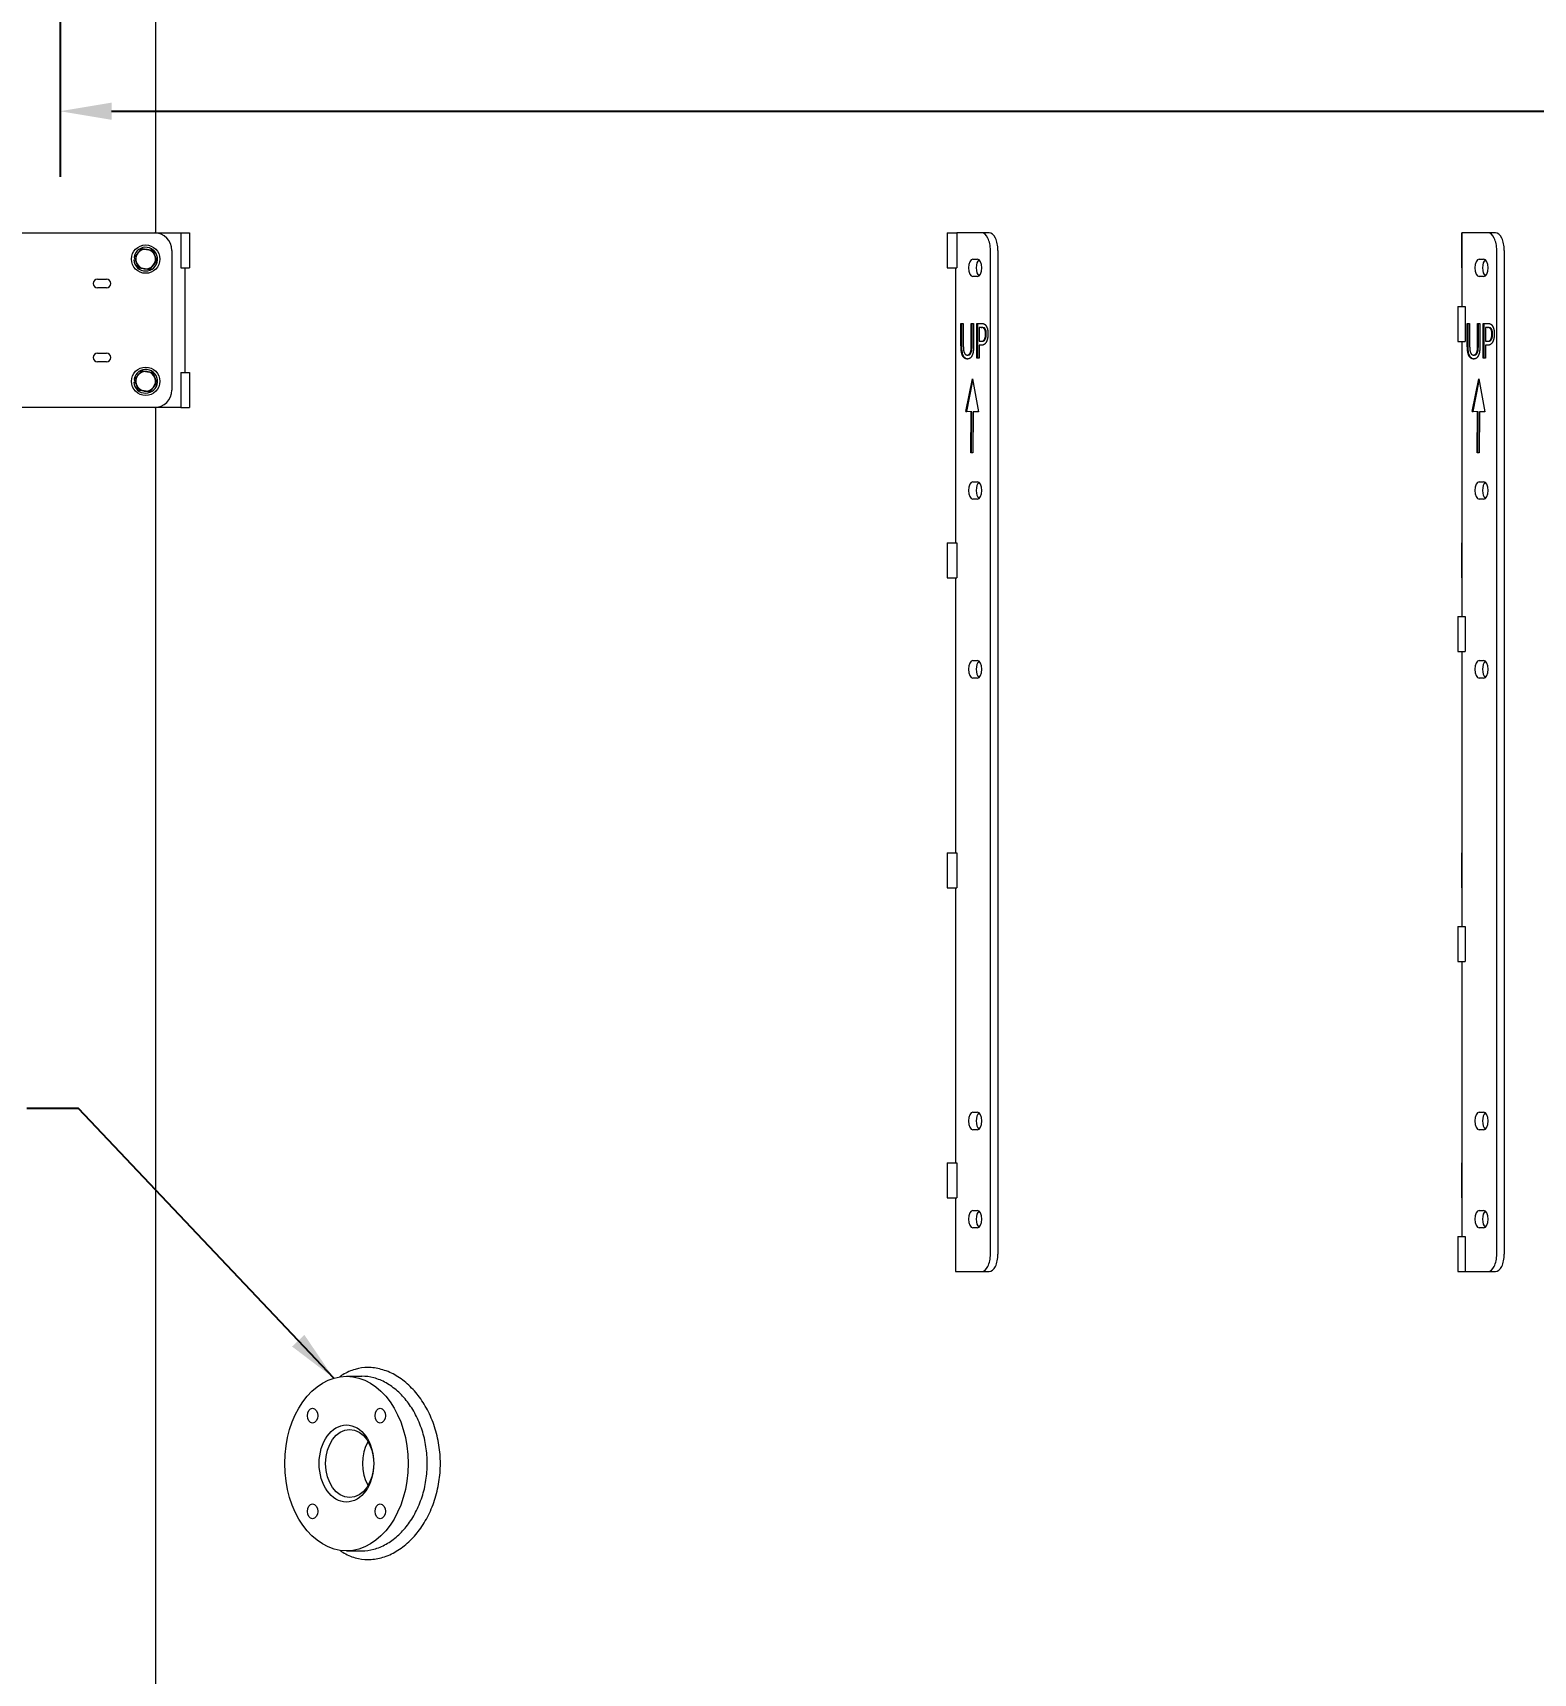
# Model space of a CAD drawing. Header units: inches. Extents: x 19 to 503, y 7 to 322.
# Drawn here: x 70.93 to 113.91, y 84.49 to 131.48 of the extents above; entities that cross this region are included whole.
import ezdxf

# ---------------------------------------------------------------- set-up
doc = ezdxf.new("R2010")
doc.units = ezdxf.units.IN
doc.header["$LTSCALE"] = 15
doc.header["$MEASUREMENT"] = 0
for name, color, linetype, lineweight in [('Dimension (ANSI)', 7, 'Continuous', 25), ('Symbol (ANSI)', 7, 'Continuous', 25), ('Visible (ANSI)', 7, 'Continuous', 50)]:
    doc.layers.add(name, color=color, linetype=linetype, lineweight=lineweight)
doc.styles.add('MEMCOR Medium', font='arial.ttf')
doc.dimstyles.new('Default (ANSI)', dxfattribs={"dimscale": 15, "dimtxt": 0.15, "dimasz": 0.098425, "dimexe": 0.125, "dimexo": 0.0625, "dimgap": 0.031496, "dimtad": 0, "dimtih": 1, "dimtoh": 1, "dimdec": 4, "dimrnd": 1e-08, "dimzin": 3, "dimdsep": 46, "dimlunit": 5, "dimtxsty": 'MEMCOR Medium', "dimcen": 0.09, "dimdle": 0.393701, "dimclrd": 256, "dimclre": 256, "dimclrt": 256, "dimadec": 0, "dimazin": 1, "dimtfac": 0.8, "dimtofl": 0, "dimtmove": 0, "dimatfit": 3, "dimfxl": 1, "dimfrac": 1, "dimtolj": 1, "dimtzin": 4, "dimlwd": -1, "dimlwe": -1, "dimarcsym": 0})
doc.dimstyles.new('Default (ANSI)$7', dxfattribs={"dimscale": 15, "dimtxt": 0.15, "dimasz": 0.098425, "dimexe": 0.125, "dimexo": 0.0625, "dimgap": 0.031496, "dimtad": 0, "dimtih": 1, "dimtoh": 1, "dimdec": 4, "dimrnd": 1e-08, "dimzin": 3, "dimdsep": 46, "dimlunit": 5, "dimtxsty": 'MEMCOR Medium', "dimcen": 0.09, "dimdle": 0.393701, "dimclrd": 256, "dimclre": 256, "dimclrt": 256, "dimadec": 0, "dimazin": 1, "dimtfac": 0.8, "dimtofl": 0, "dimtmove": 0, "dimatfit": 3, "dimfxl": 1, "dimfrac": 1, "dimtolj": 1, "dimtzin": 4, "dimlwd": -1, "dimlwe": -1, "dimarcsym": 0})

# ---------------------------------------------------------------- blocks, each defined once
blk = doc.blocks.new('*D20')
at = {"layer": 'Defpoints', "color": 0, "transparency": 16777216}
for p in [(71.708, 139.624), (118.704, 139.624), (118.704, 129.231)]:
    blk.add_point(p, dxfattribs=at)
at = {"layer": 'Dimension (ANSI)', "transparency": 16777216}
for p, q in [((71.708, 138.687), (71.708, 127.356)), ((118.704, 138.687), (118.704, 127.356)), ((73.184, 129.231), (117.227, 129.231)), ((118.704, 129.231), (120.18, 129.231))]:
    blk.add_line(p, q, dxfattribs=at)
for points in [[(73.184, 129.477), (73.184, 128.985), (71.708, 129.231)], [(117.227, 129.477), (117.227, 128.985), (118.704, 129.231)]]:
    blk.add_solid(points, dxfattribs=at)
at = {"layer": 'Dimension (ANSI)', "transparency": 16777216, "char_height": 2.25, "attachment_point": 5, "style": 'MEMCOR Medium'}
for s, insert in [('\\A1; 47 in', (129.179, 130.829)), ('\\A1;[1193.7 mm]', (129.179, 127.316))]:
    blk.add_mtext(s, dxfattribs=dict(at, insert=insert))
blk = doc.blocks.new('*D21')
at = {"layer": 'Defpoints', "color": 0, "transparency": 16777216}
for p in [(30.794, 149.759), (94.631, 149.759), (74.899, 44.987)]:
    blk.add_point(p, dxfattribs=at)
at = {"layer": 'Dimension (ANSI)', "transparency": 16777216}
for p, q in [((93.693, 149.759), (28.919, 149.759)), ((30.794, 148.283), (30.794, 113.322)), ((30.794, 46.464), (30.794, 104.871)), ((73.962, 44.987), (28.919, 44.987))]:
    blk.add_line(p, q, dxfattribs=at)
for points in [[(30.547, 148.283), (31.04, 148.283), (30.794, 149.759)], [(30.547, 46.464), (31.04, 46.464), (30.794, 44.987)]]:
    blk.add_solid(points, dxfattribs=at)
at = {"layer": 'Dimension (ANSI)', "transparency": 16777216, "char_height": 2.25, "attachment_point": 5, "style": 'MEMCOR Medium'}
for s, insert in [('\\A1; 104{\\H0.8x;\\S3#4;} in', (30.794, 111.408)), ('\\A1;[2661.2 mm]', (30.794, 107.182))]:
    blk.add_mtext(s, dxfattribs=dict(at, insert=insert))
blk = doc.blocks.new('*D22')
at = {"layer": 'Defpoints', "color": 0, "transparency": 16777216}
for p in [(73.347, 140.994), (43.308, 44.987), (74.899, 44.987)]:
    blk.add_point(p, dxfattribs=at)
at = {"layer": 'Dimension (ANSI)', "transparency": 16777216}
for p, q in [((72.409, 140.994), (41.433, 140.994)), ((43.308, 139.518), (43.308, 89.802)), ((43.308, 46.464), (43.308, 82.73)), ((73.962, 44.987), (41.433, 44.987))]:
    blk.add_line(p, q, dxfattribs=at)
for points in [[(43.062, 139.518), (43.554, 139.518), (43.308, 140.994)], [(43.062, 46.464), (43.554, 46.464), (43.308, 44.987)]]:
    blk.add_solid(points, dxfattribs=at)
at = {"layer": 'Dimension (ANSI)', "transparency": 16777216, "char_height": 2.25, "attachment_point": 5, "style": 'MEMCOR Medium'}
for s, insert in [('\\A1; 96 in', (43.308, 87.887)), ('\\A1;[2438.6 mm]', (43.308, 84.352))]:
    blk.add_mtext(s, dxfattribs=dict(at, insert=insert))

msp = doc.modelspace()

# ---------------------------------------------------------------- linework, layer by layer
at = {"layer": 'Visible (ANSI)', "linetype": 'Continuous', "lineweight": 18}
for p, q in [((74.455377, 125.74437), (74.455377, 133.24437)), ((69.053374, 125.74437), (74.411816, 125.74437)), ((74.411816, 125.74437), (75.174008, 125.74437)), ((75.174008, 125.74437), (75.417121, 125.74437)), ((75.174008, 125.74437), (75.174008, 124.74437)), ((75.417121, 125.74437), (75.417121, 124.74437)), ((97.12283, 125.74437), (97.403198, 125.74437)), ((97.12283, 125.74437), (97.12283, 124.74437)), ((98.114591, 125.74437), (97.403198, 125.74437)), ((97.403198, 125.74437), (97.403198, 124.74437)), ((98.331097, 125.74437), (98.114591, 125.74437)), ((112.620516, 125.74437), (111.870516, 125.74437)), ((111.870516, 125.74437), (111.870516, 123.63437)), ((111.870516, 124.74437), (111.870516, 125.74437)), ((112.837023, 125.74437), (112.620516, 125.74437)), ((73.856561, 125.062122), (73.82902, 125.063985)), ((74.911816, 125.24437), (74.911816, 121.24437)), ((97.864591, 124.99437), (97.989591, 124.99437)), ((98.364591, 96.49437), (98.364591, 125.24437)), ((98.581097, 125.24437), (98.581097, 96.49437)), ((112.370516, 124.99437), (112.495516, 124.99437)), ((112.870516, 96.49437), (112.870516, 125.24437)), ((113.087023, 125.24437), (113.087023, 96.49437)), ((73.822677, 124.970199), (73.870647, 124.966955)), ((75.174008, 124.74437), (75.417121, 124.74437)), ((75.286816, 124.74437), (75.286816, 121.74437)), ((97.12283, 124.74437), (97.403198, 124.74437)), ((97.364591, 124.74437), (97.364591, 116.86437)), ((72.786816, 124.41937), (73.036816, 124.41937)), ((73.036816, 124.16937), (72.786816, 124.16937)), ((97.989591, 124.49437), (97.864591, 124.49437)), ((112.495516, 124.49437), (112.370516, 124.49437)), ((111.758116, 123.63437), (111.964266, 123.63437)), ((111.758116, 123.63437), (111.758116, 122.63437)), ((111.964266, 123.63437), (111.964266, 122.63437)), ((97.521142, 122.529953), (97.521142, 123.153941)), ((97.521142, 123.153941), (97.587593, 123.153941)), ((97.542793, 122.529953), (97.542793, 123.153941)), ((97.587593, 123.153941), (97.587593, 122.529953)), ((97.816523, 123.153941), (97.882974, 123.153941)), ((97.816523, 122.526712), (97.816523, 123.153941)), ((97.838174, 122.526712), (97.838174, 123.153941)), ((97.882974, 123.153941), (97.882974, 122.529953)), ((97.978192, 122.153941), (97.978192, 123.153941)), ((97.978192, 123.153941), (98.1038, 123.153941)), ((97.999843, 122.153941), (97.999843, 123.153941)), ((112.027068, 122.529953), (112.027068, 123.153941)), ((112.027068, 123.153941), (112.093518, 123.153941)), ((112.048718, 122.529953), (112.048718, 123.153941)), ((112.093518, 123.153941), (112.093518, 122.529953)), ((112.322448, 123.153941), (112.388899, 123.153941)), ((112.322448, 122.526712), (112.322448, 123.153941)), ((112.344099, 122.526712), (112.344099, 123.153941)), ((112.388899, 123.153941), (112.388899, 122.529953)), ((112.484118, 122.153941), (112.484118, 123.153941)), ((112.484118, 123.153941), (112.609726, 123.153941)), ((112.505768, 122.153941), (112.505768, 123.153941)), ((98.099748, 123.038868), (98.044643, 123.038868)), ((98.044643, 123.038868), (98.044643, 122.640164)), ((98.099748, 123.038868), (98.121399, 123.038868)), ((98.196588, 122.700132), (98.218238, 122.700132)), ((112.605674, 123.038868), (112.550568, 123.038868)), ((112.550568, 123.038868), (112.550568, 122.640164)), ((112.605674, 123.038868), (112.627324, 123.038868)), ((112.702513, 122.700132), (112.724164, 122.700132)), ((72.786816, 122.29937), (73.036816, 122.29937)), ((97.701855, 122.246323), (97.723506, 122.246323)), ((98.044643, 122.640164), (98.090024, 122.640164)), ((98.044643, 122.526712), (98.044643, 122.153941)), ((98.100964, 122.526712), (98.044643, 122.526712)), ((98.090024, 122.640164), (98.111674, 122.640164)), ((111.758116, 122.63437), (111.964266, 122.63437)), ((111.870516, 122.63437), (111.870516, 114.75437)), ((112.207781, 122.246323), (112.229431, 122.246323)), ((112.550568, 122.640164), (112.595949, 122.640164)), ((112.550568, 122.526712), (112.550568, 122.153941)), ((112.606889, 122.526712), (112.550568, 122.526712)), ((112.595949, 122.640164), (112.6176, 122.640164)), ((73.036816, 122.04937), (72.786816, 122.04937)), ((75.174008, 121.74437), (75.417121, 121.74437)), ((75.174008, 121.74437), (75.174008, 120.74437)), ((75.417121, 121.74437), (75.417121, 120.74437)), ((98.044643, 122.153941), (97.978192, 122.153941)), ((112.550568, 122.153941), (112.484118, 122.153941)), ((73.822677, 121.470199), (73.870647, 121.466955)), ((73.856561, 121.562122), (73.82902, 121.563985)), ((97.664181, 120.624857), (97.846484, 121.568018)), ((97.685831, 120.624857), (97.856974, 121.510275)), ((97.846484, 121.568018), (98.019083, 120.617922)), ((112.170106, 120.624857), (112.35241, 121.568018)), ((112.191757, 120.624857), (112.362899, 121.510275)), ((112.35241, 121.568018), (112.525008, 120.617922)), ((74.411816, 120.74437), (69.053374, 120.74437)), ((75.174008, 120.74437), (74.411816, 120.74437)), ((74.455377, 77.573243), (74.455377, 120.74437)), ((75.174008, 120.74437), (75.417121, 120.74437)), ((97.812289, 120.622758), (97.664181, 120.624857)), ((97.664181, 120.624857), (97.685831, 120.624857)), ((97.833939, 120.622758), (97.685831, 120.624857)), ((97.805072, 119.446838), (97.812289, 120.622758)), ((97.812289, 120.622758), (97.833939, 120.622758)), ((97.826724, 119.4471), (97.833939, 120.622758)), ((97.868935, 120.621434), (97.862754, 119.447537)), ((97.868935, 120.621434), (97.890586, 120.621434)), ((98.019083, 120.617922), (97.868935, 120.621434)), ((98.01899, 120.61843), (97.890586, 120.621434)), ((112.318214, 120.622758), (112.170106, 120.624857)), ((112.170106, 120.624857), (112.191757, 120.624857)), ((112.339865, 120.622758), (112.191757, 120.624857)), ((112.310997, 119.446838), (112.318214, 120.622758)), ((112.318214, 120.622758), (112.339865, 120.622758)), ((112.332649, 119.4471), (112.339865, 120.622758)), ((112.374861, 120.621434), (112.368679, 119.447537)), ((112.374861, 120.621434), (112.396511, 120.621434)), ((112.525008, 120.617922), (112.374861, 120.621434)), ((112.524916, 120.61843), (112.396511, 120.621434)), ((97.862754, 119.447537), (97.805072, 119.446838)), ((112.368679, 119.447537), (112.310997, 119.446838)), ((97.864591, 118.61937), (97.989591, 118.61937)), ((112.370516, 118.61937), (112.495516, 118.61937)), ((97.989591, 118.11937), (97.864591, 118.11937)), ((112.495516, 118.11937), (112.370516, 118.11937)), ((97.12283, 116.86437), (97.403198, 116.86437)), ((97.12283, 116.86437), (97.12283, 115.86437)), ((97.403198, 116.86437), (97.403198, 115.86437)), ((111.870516, 115.86437), (111.870516, 116.86437)), ((97.12283, 115.86437), (97.403198, 115.86437)), ((97.364591, 115.86437), (97.364591, 107.98437)), ((111.758116, 114.75437), (111.964266, 114.75437)), ((111.758116, 114.75437), (111.758116, 113.75437)), ((111.964266, 114.75437), (111.964266, 113.75437)), ((111.758116, 113.75437), (111.964266, 113.75437)), ((111.870516, 113.75437), (111.870516, 105.87437)), ((97.864591, 113.49437), (97.989591, 113.49437)), ((112.370516, 113.49437), (112.495516, 113.49437)), ((97.989591, 112.99437), (97.864591, 112.99437)), ((112.495516, 112.99437), (112.370516, 112.99437)), ((97.12283, 107.98437), (97.403198, 107.98437)), ((97.12283, 107.98437), (97.12283, 106.98437)), ((97.403198, 107.98437), (97.403198, 106.98437)), ((111.870516, 106.98437), (111.870516, 107.98437)), ((97.12283, 106.98437), (97.403198, 106.98437)), ((97.364591, 106.98437), (97.364591, 99.10437)), ((111.758116, 105.87437), (111.964266, 105.87437)), ((111.758116, 105.87437), (111.758116, 104.87437)), ((111.964266, 105.87437), (111.964266, 104.87437)), ((111.758116, 104.87437), (111.964266, 104.87437)), ((111.870516, 104.87437), (111.870516, 96.99437)), ((97.864591, 100.55687), (97.989591, 100.55687)), ((112.370516, 100.55687), (112.495516, 100.55687)), ((97.989591, 100.05687), (97.864591, 100.05687)), ((112.495516, 100.05687), (112.370516, 100.05687)), ((97.12283, 99.10437), (97.403198, 99.10437)), ((97.12283, 99.10437), (97.12283, 98.10437)), ((97.403198, 99.10437), (97.403198, 98.10437)), ((111.870516, 98.10437), (111.870516, 99.10437)), ((97.12283, 98.10437), (97.403198, 98.10437)), ((97.364591, 98.10437), (97.364591, 95.99437)), ((97.864591, 97.74437), (97.989591, 97.74437)), ((112.370516, 97.74437), (112.495516, 97.74437)), ((97.989591, 97.24437), (97.864591, 97.24437)), ((111.758116, 96.99437), (111.964266, 96.99437)), ((111.758116, 96.99437), (111.758116, 95.99437)), ((111.964266, 96.99437), (111.964266, 95.99437)), ((112.495516, 97.24437), (112.370516, 97.24437)), ((97.364591, 95.99437), (98.114591, 95.99437)), ((98.114591, 95.99437), (98.331097, 95.99437)), ((111.758116, 95.99437), (111.964266, 95.99437)), ((111.964266, 95.99437), (112.620516, 95.99437)), ((112.620516, 95.99437), (112.837023, 95.99437)), ((79.914655, 92.99437), (80.35682, 92.99437)), ((79.914655, 87.99437), (80.35682, 87.99437))]:
    msp.add_line(p, q, dxfattribs=at)
for centre in [(74.161816, 124.99437), (74.161816, 121.49437)]:
    msp.add_circle(centre, 0.406, dxfattribs=at)
for centre, radius, start, end in [((74.411816, 125.24437), 0.5, 0, 90), ((74.161816, 124.99437), 0.34, 184.0766001, 168.1851138), ((74.161816, 124.99437), 0.281, 141.4696623, 201.4696623), ((74.161816, 124.99437), 0.281, 81.4696623, 141.4696623), ((74.161816, 124.99437), 0.281, 21.4696623, 81.4696623), ((74.161816, 124.99437), 0.281, 321.4696623, 21.4696623), ((74.161816, 124.99437), 0.281, 201.4696623, 261.4696623), ((74.161816, 124.99437), 0.281, 261.4696623, 321.4696623), ((72.786816, 124.29437), 0.125, 90, 270), ((73.036816, 124.29437), 0.125, 270, 90), ((72.786816, 122.17437), 0.125, 90, 270), ((73.036816, 122.17437), 0.125, 270, 90), ((74.161816, 121.49437), 0.34, 184.0766001, 168.1851138), ((74.161816, 121.49437), 0.281, 81.4696623, 141.4696623), ((74.161816, 121.49437), 0.281, 21.4696623, 81.4696623), ((74.161816, 121.49437), 0.281, 141.4696623, 201.4696623), ((74.161816, 121.49437), 0.281, 201.4696623, 261.4696623), ((74.161816, 121.49437), 0.281, 261.4696623, 321.4696623), ((74.161816, 121.49437), 0.281, 321.4696623, 21.4696623), ((74.411816, 121.24437), 0.5, 270, 0)]:
    msp.add_arc(centre, radius, start, end, dxfattribs=at)
for centre, major_axis, ratio, start_param, end_param in [((98.114591, 125.24437), (0, 0.5), 0.5, 4.71238898, 6.283185307), ((98.331097, 125.24437), (0, 0.5), 0.5, 4.71238898, 6.283185307), ((112.620516, 125.24437), (0, 0.5), 0.5, 4.71238898, 6.283185307), ((112.837023, 125.24437), (0, 0.5), 0.5, 4.71238898, 6.283185307), ((97.864591, 124.74437), (0, -0.25), 0.5, 3.141592654, 6.283185307), ((97.989591, 124.74437), (0, 0.25), 0.5, 3.141592654, 6.283185307), ((112.370516, 124.74437), (0, -0.25), 0.5, 3.141592654, 6.283185307), ((112.495516, 124.74437), (0, 0.25), 0.5, 3.141592654, 6.283185307), ((98.081097, 124.74437), (0, 0.25), 0.5, 0.374734433, 2.766858221), ((112.587023, 124.74437), (0, 0.25), 0.5, 0.374734433, 2.766858221), ((97.864591, 118.36937), (0, -0.25), 0.5, 3.141592654, 6.283185307), ((98.081097, 118.36937), (0, 0.25), 0.5, 0.374734433, 2.766858221), ((97.989591, 118.36937), (0, 0.25), 0.5, 3.141592654, 6.283185307), ((112.370516, 118.36937), (0, -0.25), 0.5, 3.141592654, 6.283185307), ((112.587023, 118.36937), (0, 0.25), 0.5, 0.374734433, 2.766858221), ((112.495516, 118.36937), (0, 0.25), 0.5, 3.141592654, 6.283185307), ((97.864591, 113.24437), (0, -0.25), 0.5, 3.141592654, 6.283185307), ((98.081097, 113.24437), (0, 0.25), 0.5, 0.374734433, 2.766858221), ((97.989591, 113.24437), (0, 0.25), 0.5, 3.141592654, 6.283185307), ((112.370516, 113.24437), (0, -0.25), 0.5, 3.141592654, 6.283185307), ((112.587023, 113.24437), (0, 0.25), 0.5, 0.374734433, 2.766858221), ((112.495516, 113.24437), (0, 0.25), 0.5, 3.141592654, 6.283185307), ((97.864591, 100.30687), (0, -0.25), 0.5, 3.141592654, 6.283185307), ((97.989591, 100.30687), (0, 0.25), 0.5, 3.141592654, 6.283185307), ((112.370516, 100.30687), (0, -0.25), 0.5, 3.141592654, 6.283185307), ((112.495516, 100.30687), (0, 0.25), 0.5, 3.141592654, 6.283185307), ((98.081097, 100.30687), (0, 0.25), 0.5, 0.374734433, 2.766858221), ((112.587023, 100.30687), (0, 0.25), 0.5, 0.374734433, 2.766858221), ((97.864591, 97.49437), (0, -0.25), 0.5, 3.141592654, 6.283185307), ((97.989591, 97.49437), (0, 0.25), 0.5, 3.141592654, 6.283185307), ((112.370516, 97.49437), (0, -0.25), 0.5, 3.141592654, 6.283185307), ((112.495516, 97.49437), (0, 0.25), 0.5, 3.141592654, 6.283185307), ((98.081097, 97.49437), (0, 0.25), 0.5, 0.374734433, 2.766858221), ((112.587023, 97.49437), (0, 0.25), 0.5, 0.374734433, 2.766858221), ((98.114591, 96.49437), (0, -0.5), 0.5, 0, 1.570796327), ((98.331097, 96.49437), (0, -0.5), 0.5, 0, 1.570796327), ((112.620516, 96.49437), (0, -0.5), 0.5, 0, 1.570796327), ((112.837023, 96.49437), (0, -0.5), 0.5, 0, 1.570796327), ((81.060167, 90.49437), (0, -0.975), 0.707106781, 4.011241666, 5.413536294)]:
    msp.add_ellipse(centre, major_axis=major_axis, ratio=ratio, start_param=start_param, end_param=end_param, dxfattribs=at)
for centre, major_axis in [((79.914655, 90.49437), (0, 2.5)), ((78.945905, 91.864389), (0, 0.210937)), ((80.883405, 91.864389), (0, -0.210937)), ((79.914655, 90.49437), (0, -1.105)), ((80.006578, 90.49437), (0, 0.975)), ((78.945905, 89.124351), (0, 0.210937)), ((80.883405, 89.124351), (0, -0.210937))]:
    msp.add_ellipse(centre, major_axis=major_axis, ratio=0.707106781, dxfattribs=at)
for points in [[(73.840935, 125.0425), (73.895093, 125.110512), (73.941996, 125.169413)], [(73.900315, 124.891522), (73.872756, 124.961591), (73.840935, 125.0425)], [(73.941996, 125.169413), (73.988899, 125.228314), (74.043057, 125.296326)], [(74.043057, 125.296326), (74.129037, 125.28343), (74.203498, 125.272261)], [(74.203498, 125.272261), (74.277959, 125.261093), (74.363939, 125.248196)], [(74.363939, 125.248196), (74.39576, 125.167288), (74.423318, 125.097218)], [(74.423318, 125.097218), (74.450876, 125.027149), (74.482698, 124.94624)], [(73.959694, 124.740543), (73.927873, 124.821452), (73.900315, 124.891522)], [(74.120135, 124.716478), (74.045674, 124.727647), (73.959694, 124.740543)], [(74.280575, 124.692414), (74.194596, 124.70531), (74.120135, 124.716478)], [(74.381637, 124.819327), (74.334734, 124.760426), (74.280575, 124.692414)], [(74.482698, 124.94624), (74.428539, 124.878228), (74.381637, 124.819327)], [(73.941996, 121.669413), (73.988899, 121.728314), (74.043057, 121.796326)], [(74.043057, 121.796326), (74.129037, 121.78343), (74.203498, 121.772261)], [(74.203498, 121.772261), (74.277959, 121.761093), (74.363939, 121.748196)], [(74.363939, 121.748196), (74.39576, 121.667288), (74.423318, 121.597218)], [(73.840935, 121.5425), (73.895093, 121.610512), (73.941996, 121.669413)], [(73.900315, 121.391522), (73.872756, 121.461591), (73.840935, 121.5425)], [(73.959694, 121.240543), (73.927873, 121.321452), (73.900315, 121.391522)], [(74.120135, 121.216478), (74.045674, 121.227647), (73.959694, 121.240543)], [(74.381637, 121.319327), (74.334734, 121.260426), (74.280575, 121.192414)], [(74.482698, 121.44624), (74.428539, 121.378228), (74.381637, 121.319327)], [(74.423318, 121.597218), (74.450876, 121.527149), (74.482698, 121.44624)], [(74.280575, 121.192414), (74.194596, 121.20531), (74.120135, 121.216478)]]:
    msp.add_rational_spline(points, [1, 1.0379548493, 1], degree=2, dxfattribs=at)
for points in [[(98.1038, 123.153941), (98.148371, 123.153941), (98.210769, 123.124767), (98.234675, 123.091542)], [(112.609726, 123.153941), (112.654296, 123.153941), (112.716695, 123.124767), (112.740601, 123.091542)], [(98.090024, 122.640164), (98.130542, 122.640164), (98.18038, 122.666096), (98.196588, 122.700132)], [(98.188889, 123.00078), (98.173087, 123.02185), (98.130948, 123.038868), (98.099748, 123.038868)], [(98.224951, 122.84843), (98.224951, 122.900294), (98.207123, 122.976469), (98.188889, 123.00078)], [(98.196588, 122.700132), (98.21158, 122.730116), (98.224951, 122.800618), (98.224951, 122.84843)], [(98.234675, 123.091542), (98.262633, 123.053454), (98.294238, 122.93595), (98.294238, 122.852482)], [(98.294238, 122.852482), (98.294238, 122.787652), (98.271142, 122.670958), (98.250478, 122.63044)], [(112.595949, 122.640164), (112.636468, 122.640164), (112.686306, 122.666096), (112.702513, 122.700132)], [(112.694815, 123.00078), (112.679013, 123.02185), (112.636873, 123.038868), (112.605674, 123.038868)], [(112.730876, 122.84843), (112.730876, 122.900294), (112.713048, 122.976469), (112.694815, 123.00078)], [(112.702513, 122.700132), (112.717505, 122.730116), (112.730876, 122.800618), (112.730876, 122.84843)], [(112.740601, 123.091542), (112.768559, 123.053454), (112.800163, 122.93595), (112.800163, 122.852482)], [(112.800163, 122.852482), (112.800163, 122.787652), (112.777068, 122.670958), (112.756403, 122.63044)], [(97.568954, 122.225253), (97.542617, 122.277117), (97.521142, 122.422984), (97.521142, 122.529953)], [(97.701855, 122.132871), (97.65769, 122.132871), (97.59205, 122.179062), (97.568954, 122.225253)], [(97.587593, 122.529953), (97.587593, 122.460261), (97.596507, 122.366258), (97.609068, 122.328171)], [(97.609068, 122.328171), (97.622439, 122.287652), (97.66863, 122.246323), (97.701855, 122.246323)], [(97.701855, 122.246323), (97.733055, 122.246323), (97.781677, 122.287652), (97.795048, 122.328171)], [(97.835162, 122.225253), (97.811256, 122.178252), (97.748046, 122.132871), (97.701855, 122.132871)], [(97.795048, 122.328171), (97.807609, 122.366258), (97.816523, 122.459451), (97.816523, 122.526712)], [(97.882974, 122.529953), (97.882974, 122.425415), (97.861904, 122.276307), (97.835162, 122.225253)], [(98.250478, 122.63044), (98.224546, 122.579386), (98.154448, 122.526712), (98.100964, 122.526712)], [(112.07488, 122.225253), (112.048543, 122.277117), (112.027068, 122.422984), (112.027068, 122.529953)], [(112.207781, 122.132871), (112.163615, 122.132871), (112.097975, 122.179062), (112.07488, 122.225253)], [(112.093518, 122.529953), (112.093518, 122.460261), (112.102432, 122.366258), (112.114993, 122.328171)], [(112.114993, 122.328171), (112.128364, 122.287652), (112.174555, 122.246323), (112.207781, 122.246323)], [(112.207781, 122.246323), (112.23898, 122.246323), (112.287602, 122.287652), (112.300974, 122.328171)], [(112.341087, 122.225253), (112.317181, 122.178252), (112.253972, 122.132871), (112.207781, 122.132871)], [(112.300974, 122.328171), (112.313534, 122.366258), (112.322448, 122.459451), (112.322448, 122.526712)], [(112.388899, 122.529953), (112.388899, 122.425415), (112.367829, 122.276307), (112.341087, 122.225253)], [(112.756403, 122.63044), (112.730471, 122.579386), (112.660374, 122.526712), (112.606889, 122.526712)]]:
    msp.add_open_spline(points, degree=2, dxfattribs=at)
for points, knots in [([(98.111674, 122.640164), (98.126949, 122.640164), (98.143386, 122.641546), (98.175734, 122.650759), (98.185784, 122.657851), (98.202202, 122.672596), (98.210846, 122.684609), (98.218238, 122.700132)], [-0.3720280769, -0.3720280769, -0.3720280769, -0.3720280769, -0.2742790033, -0.2742790033, -0.1633485372, -0.1633485372, 0, 0, 0, 0]), ([(98.21054, 123.00078), (98.196258, 123.019822), (98.181838, 123.027059), (98.15716, 123.037025), (98.138161, 123.038868), (98.121399, 123.038868)], [-0.3818938296, -0.3818938296, -0.3818938296, -0.3818938296, -0.2554611271, -0.2554611271, 0, 0, 0, 0]), ([(98.246601, 122.84843), (98.246601, 122.868712), (98.245579, 122.889175), (98.240012, 122.931529), (98.235679, 122.947484), (98.226441, 122.975217), (98.21913, 122.989326), (98.21054, 123.00078)], [-0.3372795691, -0.3372795691, -0.3372795691, -0.3372795691, -0.2539165575, -0.2539165575, -0.1573425254, -0.1573425254, 0, 0, 0, 0]), ([(98.218238, 122.700132), (98.223035, 122.709725), (98.227399, 122.720132), (98.235176, 122.743537), (98.237932, 122.754904), (98.244884, 122.791562), (98.246601, 122.820447), (98.246601, 122.84843)], [-0.3778990738, -0.3778990738, -0.3778990738, -0.3778990738, -0.2983955769, -0.2983955769, -0.2132300142, -0.2132300142, 0, 0, 0, 0]), ([(112.6176, 122.640164), (112.632874, 122.640164), (112.649311, 122.641546), (112.68166, 122.650759), (112.691709, 122.657851), (112.708127, 122.672596), (112.716772, 122.684609), (112.724164, 122.700132)], [-0.3720280769, -0.3720280769, -0.3720280769, -0.3720280769, -0.2742790033, -0.2742790033, -0.1633485372, -0.1633485372, 0, 0, 0, 0]), ([(112.716465, 123.00078), (112.702184, 123.019822), (112.687764, 123.027059), (112.663085, 123.037025), (112.644087, 123.038868), (112.627324, 123.038868)], [-0.3818938296, -0.3818938296, -0.3818938296, -0.3818938296, -0.2554611271, -0.2554611271, 0, 0, 0, 0]), ([(112.752527, 122.84843), (112.752527, 122.868712), (112.751505, 122.889175), (112.745937, 122.931529), (112.741604, 122.947484), (112.732366, 122.975217), (112.725056, 122.989326), (112.716465, 123.00078)], [-0.3372795691, -0.3372795691, -0.3372795691, -0.3372795691, -0.2539165575, -0.2539165575, -0.1573425254, -0.1573425254, 0, 0, 0, 0]), ([(112.724164, 122.700132), (112.728961, 122.709725), (112.733324, 122.720132), (112.741102, 122.743537), (112.743857, 122.754904), (112.750809, 122.791562), (112.752527, 122.820447), (112.752527, 122.84843)], [-0.3778990738, -0.3778990738, -0.3778990738, -0.3778990738, -0.2983955769, -0.2983955769, -0.2132300142, -0.2132300142, 0, 0, 0, 0]), ([(97.590605, 122.225253), (97.581906, 122.242383), (97.574403, 122.261395), (97.561846, 122.303664), (97.557026, 122.326307), (97.549005, 122.380785), (97.542793, 122.43495), (97.542793, 122.529953)], [-1.834872944, -1.834872944, -1.834872944, -1.834872944, -1.283211598, -1.283211598, -0.723930443, -0.723930443, 0, 0, 0, 0]), ([(97.712951, 122.133211), (97.70067, 122.134016), (97.688348, 122.136296), (97.662658, 122.1454), (97.649386, 122.152779), (97.619328, 122.178368), (97.603892, 122.19868), (97.590605, 122.225253)], [-0.6846163322, -0.6846163322, -0.6846163322, -0.6846163322, -0.4978653255, -0.4978653255, -0.2863653536, -0.2863653536, 0, 0, 0, 0]), ([(97.723506, 122.246323), (97.736771, 122.246323), (97.750063, 122.249125), (97.770811, 122.260167), (97.782984, 122.268047), (97.803551, 122.295862), (97.810878, 122.310531), (97.816699, 122.328171)], [-0.7299087878, -0.7299087878, -0.7299087878, -0.7299087878, -0.3783755563, -0.3783755563, -0.1610495695, -0.1610495695, 0, 0, 0, 0]), ([(97.816699, 122.328171), (97.825235, 122.354055), (97.830803, 122.382399), (97.835224, 122.428611), (97.838174, 122.462935), (97.838174, 122.526712)], [-1.425366243, -1.425366243, -1.425366243, -1.425366243, -0.485984079, -0.485984079, 0, 0, 0, 0]), ([(112.09653, 122.225253), (112.087832, 122.242383), (112.080329, 122.261395), (112.067771, 122.303664), (112.062951, 122.326307), (112.054931, 122.380785), (112.048718, 122.43495), (112.048718, 122.529953)], [-1.834872944, -1.834872944, -1.834872944, -1.834872944, -1.283211598, -1.283211598, -0.723930443, -0.723930443, 0, 0, 0, 0]), ([(112.218876, 122.133211), (112.206595, 122.134016), (112.194273, 122.136296), (112.168583, 122.1454), (112.155312, 122.152779), (112.125253, 122.178368), (112.109817, 122.19868), (112.09653, 122.225253)], [-0.6846163322, -0.6846163322, -0.6846163322, -0.6846163322, -0.4978653255, -0.4978653255, -0.2863653536, -0.2863653536, 0, 0, 0, 0]), ([(112.229431, 122.246323), (112.242696, 122.246323), (112.255989, 122.249125), (112.276736, 122.260167), (112.288909, 122.268047), (112.309476, 122.295862), (112.316803, 122.310531), (112.322624, 122.328171)], [-0.7299087878, -0.7299087878, -0.7299087878, -0.7299087878, -0.3783755563, -0.3783755563, -0.1610495695, -0.1610495695, 0, 0, 0, 0]), ([(112.322624, 122.328171), (112.331161, 122.354055), (112.336729, 122.382399), (112.341149, 122.428611), (112.344099, 122.462935), (112.344099, 122.526712)], [-1.425366243, -1.425366243, -1.425366243, -1.425366243, -0.485984079, -0.485984079, 0, 0, 0, 0]), ([(79.726292, 88.008626), (79.753012, 87.989691), (79.780138, 87.97171), (79.921262, 87.884563), (80.041302, 87.831464), (80.286093, 87.761793), (80.41085, 87.745236), (80.655242, 87.745236), (80.783133, 87.761793), (81.040738, 87.831464), (81.17045, 87.884563), (81.422041, 88.024906), (81.544113, 88.112262), (81.77201, 88.314058), (81.877814, 88.428512), (82.066469, 88.672366), (82.155805, 88.81013), (82.314278, 89.110179), (82.38341, 89.272456), (82.494884, 89.61106), (82.537305, 89.78766), (82.59303, 90.142907), (82.606319, 90.321557), (82.606319, 90.667183), (82.59303, 90.845833), (82.537305, 91.20108), (82.494884, 91.37768), (82.38341, 91.716284), (82.314278, 91.878561), (82.155805, 92.178609), (82.066469, 92.316374), (81.877814, 92.560228), (81.77201, 92.674681), (81.544113, 92.876478), (81.422041, 92.963834), (81.17045, 93.104177), (81.040738, 93.157276), (80.783133, 93.226947), (80.655242, 93.243504), (80.41085, 93.243504), (80.286093, 93.226947), (80.041302, 93.157276), (79.921262, 93.104177), (79.780138, 93.01703), (79.753012, 92.999049), (79.726292, 92.980114)], [7.582427368, 7.582427368, 7.582427368, 7.582427368, 7.900980729, 7.900980729, 9.217801578, 9.217801578, 10.534622428, 10.534622428, 11.851443278, 11.851443278, 13.168264127, 13.168264127, 14.485084977, 14.485084977, 15.801905827, 15.801905827, 17.118740584, 17.118740584, 18.435575341, 18.435575341, 19.752410099, 19.752410099, 21.069244856, 21.069244856, 22.386079613, 22.386079613, 23.70291437, 23.70291437, 25.019749128, 25.019749128, 26.336583885, 26.336583885, 27.653404735, 27.653404735, 28.970225584, 28.970225584, 30.287046434, 30.287046434, 31.603867284, 31.603867284, 32.920688133, 32.920688133, 34.237508983, 34.237508983, 34.556062343, 34.556062343, 34.556062343, 34.556062343]), ([(80.35682, 87.99437), (80.467915, 87.99437), (80.584052, 88.009419), (80.817695, 88.072759), (80.935202, 88.121036), (81.162876, 88.248649), (81.273218, 88.328088), (81.479032, 88.51161), (81.574486, 88.615705), (81.744568, 88.837501), (81.825037, 88.962803), (81.967689, 89.235697), (82.029868, 89.383283), (82.130089, 89.691212), (82.168201, 89.851804), (82.218258, 90.174825), (82.230189, 90.337257), (82.230189, 90.651483), (82.218258, 90.813915), (82.168201, 91.136936), (82.130089, 91.297527), (82.029868, 91.605457), (81.967689, 91.753043), (81.825037, 92.025937), (81.744568, 92.151239), (81.574486, 92.373034), (81.479032, 92.47713), (81.273218, 92.660652), (81.162876, 92.740091), (80.935202, 92.867704), (80.817695, 92.915981), (80.584052, 92.979321), (80.467915, 92.99437), (80.35682, 92.99437)], [-28.73279674, -28.73279674, -28.73279674, -28.73279674, -27.535600985, -27.535600985, -26.338405229, -26.338405229, -25.141209474, -25.141209474, -23.944013719, -23.944013719, -22.746809746, -22.746809746, -21.549605773, -21.549605773, -20.3524018, -20.3524018, -19.155197827, -19.155197827, -17.957993854, -17.957993854, -16.760789881, -16.760789881, -15.563585908, -15.563585908, -14.366381935, -14.366381935, -13.16918618, -13.16918618, -11.971990424, -11.971990424, -10.774794669, -10.774794669, -9.577598913, -9.577598913, -9.577598913, -9.577598913])]:
    msp.add_open_spline(points, degree=3, knots=knots, dxfattribs=at)

# ---------------------------------------------------------------- dimensions: what is measured, and where the dimension line sits
at = {"layer": 'Dimension (ANSI)'}
for base, p1, p2, angle, text, override, picture, middle in [((30.793558, 149.75937), (74.899354, 44.98737), (94.630839, 149.75937), 90, ' <> in\\X[2661.2 mm]', {"dimgap": 0.031496, "dimdec": 4, "dimpost": '', "dimtol": 0, "dimlim": 0, "dimtp": 0, "dimtm": 0, "dimtdec": 2, "dimatfit": 1}, '*D21', (30.793558, 109.096806)), ((43.307817, 44.98737), (73.346676, 140.99437), (74.899354, 44.98737), 90, ' <> in\\X[2438.6 mm]', {"dimgap": 0.031496, "dimdec": 4, "dimpost": '', "dimtol": 0, "dimlim": 0, "dimtp": 0, "dimtm": 0, "dimtdec": 2, "dimatfit": 1}, '*D22', (43.307817, 86.266071)), ((118.703636, 129.230669), (71.708041, 139.62437), (118.703636, 139.62437), 180, ' <> in\\X[1193.7 mm]', {"dimgap": 0.031496, "dimtih": 0, "dimtoh": 0, "dimdec": 4, "dimpost": '', "dimtol": 0, "dimlim": 0, "dimtp": 0, "dimtm": 0, "dimtdec": 2, "dimatfit": 2}, '*D20', (129.178973, 129.230669))]:
    dim = msp.add_linear_dim(base=base, p1=p1, p2=p2, angle=angle, text=text, dimstyle='Default (ANSI)', override=override, dxfattribs=at)
    dim.commit()
    dim.dimension.update_dxf_attribs({"geometry": picture, "text_midpoint": middle, "dimtype": 160})

# ---------------------------------------------------------------- leaders
at = {"layer": 'Symbol (ANSI)', "annotation_type": 0, "has_hookline": 1, "hookline_direction": 1, "text_width": 23.219817}
msp.add_leader([(79.548594, 92.940182), (72.233171, 100.665461), (70.756793, 100.665461)], dimstyle='Default (ANSI)$7', override={"dimtad": 0}, dxfattribs=at)

doc.saveas('drawing.dxf')
